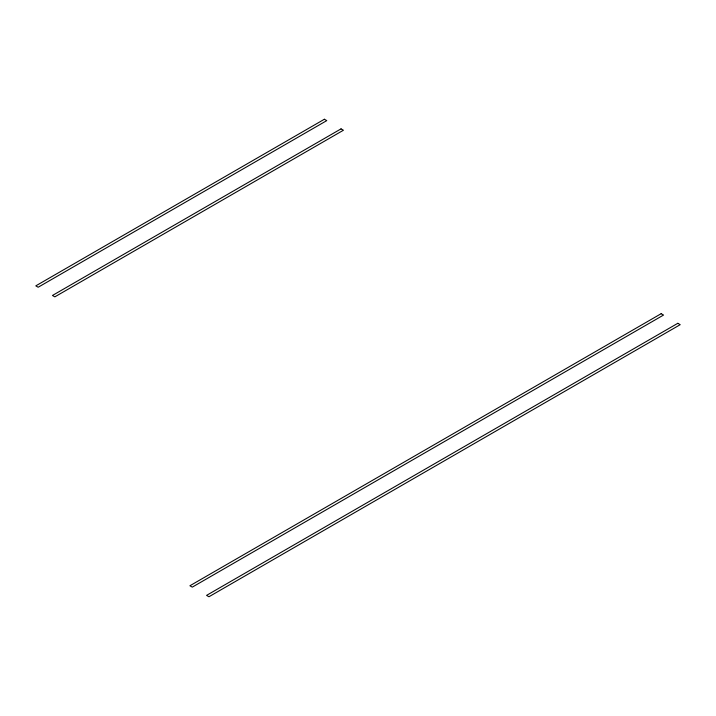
<?xml version="1.0" encoding="UTF-8"?>
<svg xmlns="http://www.w3.org/2000/svg" width="716" height="716" viewBox="0 0 716 716"><rect width="100%" height="100%" fill="white"/><g stroke="black" fill="none" stroke-linecap="round" stroke-linejoin="round"><path stroke-width="1.07" d="M324.384 119.25L35.8 285.863L38.181 287.232L326.765 120.619L324.384 119.25M341.04 128.871L52.456 295.475L54.837 296.854L343.42 130.24L341.04 128.871M661.163 313.689L189.91 585.76L192.291 587.129L663.544 315.058L661.163 313.689M677.819 323.301L206.566 595.381L208.947 596.75L680.2 324.679L677.819 323.301"/></g></svg>
